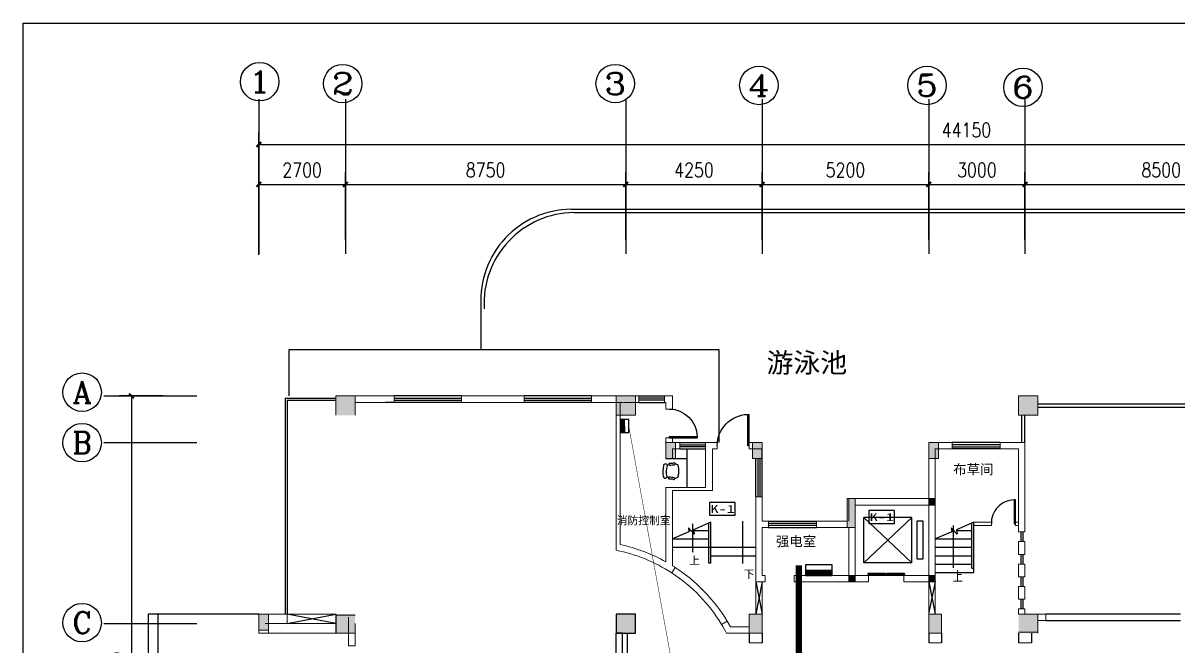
# Model space of a CAD drawing. Extents: x 1487452 to 1619693, y 165319 to 350168.
# Drawn here: x 1561972 to 1597996, y 330746 to 350168 of the extents above; entities that cross this region are included whole.
import ezdxf
from ezdxf.enums import TextEntityAlignment as Align

# ---------------------------------------------------------------- set-up
doc = ezdxf.new("R2010")
doc.units = 0
doc.header["$LTSCALE"] = 1000
doc.header["$MEASUREMENT"] = 0
doc.linetypes.add('DOTE', pattern=[2.42, 2, -0.2, 0.02, -0.2])
doc.layers.get('0').update_dxf_attribs({"linetype": 'CONTINUOUS'})
doc.layers.get('Defpoints').update_dxf_attribs({"linetype": 'CONTINUOUS'})
for name, color, linetype in [('2', 6, 'CONTINUOUS'), ('AXIS', 3, 'CONTINUOUS'), ('AXIS_TEXT', 7, 'CONTINUOUS'), ('Dim3', 30, 'CONTINUOUS'), ('DIME', 3, 'CONTINUOUS'), ('DOTE', 1, 'DOTE'), ('EQUIP', 3, 'CONTINUOUS'), ('FIT', 1, 'CONTINUOUS'), ('WALL', 4, 'CONTINUOUS')]:
    doc.layers.add(name, color=color, linetype=linetype)
doc.styles.add('_TCH_AXIS', font='COMPLEX', dxfattribs={"bigfont": 'GBCBIG'})
doc.styles.add('_TCH_DIM', font='SIMPLEX', dxfattribs={"bigfont": 'GBCBIG'})
doc.styles.add('DIM_FONT', font='SIMPLEX.shx', dxfattribs={"width": 0.8})
doc.styles.get("Standard").update_dxf_attribs({"font": 'GBENOR', "bigfont": 'GBCBIG'})
doc.styles.add('黑体', font='SIMHEI.TTF')
doc.dimstyles.new('DIMN150', dxfattribs={"dimscale": 1.5, "dimtxt": 300, "dimasz": 100, "dimexe": 250, "dimexo": 300, "dimgap": 150, "dimtad": 1, "dimdec": 0, "dimzin": 0, "dimdsep": 46, "dimtxsty": 'DIM_FONT', "dimblk": 'ARCHTICK', "dimcen": 0.09, "dimclrt": 7, "dimazin": 2, "dimtfac": 1, "dimtdec": 0, "dimtix": 1, "dimtmove": 2, "dimatfit": 3, "dimldrblk": 'ARCHTICK', "dimfxl": 1, "dimtolj": 1, "dimtzin": 0, "dimarcsym": 0})

# ---------------------------------------------------------------- blocks, each defined once
blk = doc.blocks.new('_ArchTick')
at = {"color": 0, "linetype": 'ByBlock', "const_width": 0.4}
blk.add_lwpolyline([(-0.5, -0.5), (0.5, 0.5)], dxfattribs=at)
blk = doc.blocks.new('*D118')
at = {"layer": 'AXIS', "color": 0, "linetype": 'Continuous', "lineweight": -2, "transparency": 16777216}
for p, q in [((1566344, 338540), (1564974, 338540)), ((1565349, 338540), (1565349, 321040)), ((1566344, 321040), (1564974, 321040))]:
    blk.add_line(p, q, dxfattribs=at)
at = {"layer": 'Defpoints', "color": 0, "linetype": 'Continuous', "transparency": 16777216}
for p in [(1566794, 338540), (1565349, 321040), (1566794, 321040)]:
    blk.add_point(p, dxfattribs=at)
at = {"layer": 'AXIS', "color": 0, "linetype": 'Continuous', "lineweight": -2, "transparency": 16777216, "xscale": 150, "yscale": 150, "zscale": 150}
for p, rotation in [((1565349, 338540), 90), ((1565349, 321040), 270)]:
    blk.add_blockref('_ArchTick', p, dxfattribs=dict(at, rotation=rotation))
at = {"layer": 'AXIS', "color": 2, "linetype": 'Continuous', "transparency": 16777216, "insert": (1564899, 329790), "char_height": 450, "attachment_point": 5, "rotation": 90, "style": 'DIM_FONT'}
blk.add_mtext('\\A1;17500', dxfattribs=at)
blk = doc.blocks.new('*D124')
at = {"layer": 'AXIS', "color": 0, "linetype": 'Continuous', "lineweight": -2, "transparency": 16777216}
for p, q in [((1569326, 343419), (1569326, 345512)), ((1572026, 343419), (1572026, 345512)), ((1569326, 345137), (1572026, 345137))]:
    blk.add_line(p, q, dxfattribs=at)
at = {"layer": 'Defpoints', "color": 0, "linetype": 'Continuous', "transparency": 16777216}
for p in [(1572026, 345137), (1569326, 342969), (1572026, 342969)]:
    blk.add_point(p, dxfattribs=at)
at = {"layer": 'AXIS', "color": 0, "linetype": 'Continuous', "lineweight": -2, "transparency": 16777216, "xscale": 150, "yscale": 150, "zscale": 150, "rotation": 180}
blk.add_blockref('_ArchTick', (1569326, 345137), dxfattribs=at)
at = {"layer": 'AXIS', "color": 0, "linetype": 'Continuous', "lineweight": -2, "transparency": 16777216, "xscale": 150, "yscale": 150, "zscale": 150}
blk.add_blockref('_ArchTick', (1572026, 345137), dxfattribs=at)
at = {"layer": 'AXIS', "color": 2, "linetype": 'Continuous', "transparency": 16777216, "insert": (1570676, 345587), "char_height": 450, "attachment_point": 5, "style": 'DIM_FONT'}
blk.add_mtext('\\A1;2700', dxfattribs=at)
blk = doc.blocks.new('*D125')
at = {"layer": 'AXIS', "color": 0, "linetype": 'Continuous', "lineweight": -2, "transparency": 16777216}
for p, q in [((1572026, 343419), (1572026, 345512)), ((1580776, 343419), (1580776, 345512)), ((1572026, 345137), (1580776, 345137))]:
    blk.add_line(p, q, dxfattribs=at)
at = {"layer": 'Defpoints', "color": 0, "linetype": 'Continuous', "transparency": 16777216}
for p in [(1580776, 345137), (1572026, 342969), (1580776, 342969)]:
    blk.add_point(p, dxfattribs=at)
at = {"layer": 'AXIS', "color": 0, "linetype": 'Continuous', "lineweight": -2, "transparency": 16777216, "xscale": 150, "yscale": 150, "zscale": 150, "rotation": 180}
blk.add_blockref('_ArchTick', (1572026, 345137), dxfattribs=at)
at = {"layer": 'AXIS', "color": 0, "linetype": 'Continuous', "lineweight": -2, "transparency": 16777216, "xscale": 150, "yscale": 150, "zscale": 150}
blk.add_blockref('_ArchTick', (1580776, 345137), dxfattribs=at)
at = {"layer": 'AXIS', "color": 2, "linetype": 'Continuous', "transparency": 16777216, "insert": (1576401, 345587), "char_height": 450, "attachment_point": 5, "style": 'DIM_FONT'}
blk.add_mtext('\\A1;8750', dxfattribs=at)
blk = doc.blocks.new('*D126')
at = {"layer": 'AXIS', "color": 0, "linetype": 'Continuous', "lineweight": -2, "transparency": 16777216}
for p, q in [((1580776, 343419), (1580776, 345512)), ((1585026, 343419), (1585026, 345512)), ((1580776, 345137), (1585026, 345137))]:
    blk.add_line(p, q, dxfattribs=at)
at = {"layer": 'Defpoints', "color": 0, "linetype": 'Continuous', "transparency": 16777216}
for p in [(1585026, 345137), (1580776, 342969), (1585026, 342969)]:
    blk.add_point(p, dxfattribs=at)
at = {"layer": 'AXIS', "color": 0, "linetype": 'Continuous', "lineweight": -2, "transparency": 16777216, "xscale": 150, "yscale": 150, "zscale": 150, "rotation": 180}
blk.add_blockref('_ArchTick', (1580776, 345137), dxfattribs=at)
at = {"layer": 'AXIS', "color": 0, "linetype": 'Continuous', "lineweight": -2, "transparency": 16777216, "xscale": 150, "yscale": 150, "zscale": 150}
blk.add_blockref('_ArchTick', (1585026, 345137), dxfattribs=at)
at = {"layer": 'AXIS', "color": 2, "linetype": 'Continuous', "transparency": 16777216, "insert": (1582901, 345587), "char_height": 450, "attachment_point": 5, "style": 'DIM_FONT'}
blk.add_mtext('\\A1;4250', dxfattribs=at)
blk = doc.blocks.new('*D127')
at = {"layer": 'AXIS', "color": 0, "linetype": 'Continuous', "lineweight": -2, "transparency": 16777216}
for p, q in [((1585026, 343419), (1585026, 345512)), ((1590226, 343419), (1590226, 345512)), ((1585026, 345137), (1590226, 345137))]:
    blk.add_line(p, q, dxfattribs=at)
at = {"layer": 'Defpoints', "color": 0, "linetype": 'Continuous', "transparency": 16777216}
for p in [(1590226, 345137), (1585026, 342969), (1590226, 342969)]:
    blk.add_point(p, dxfattribs=at)
at = {"layer": 'AXIS', "color": 0, "linetype": 'Continuous', "lineweight": -2, "transparency": 16777216, "xscale": 150, "yscale": 150, "zscale": 150, "rotation": 180}
blk.add_blockref('_ArchTick', (1585026, 345137), dxfattribs=at)
at = {"layer": 'AXIS', "color": 0, "linetype": 'Continuous', "lineweight": -2, "transparency": 16777216, "xscale": 150, "yscale": 150, "zscale": 150}
blk.add_blockref('_ArchTick', (1590226, 345137), dxfattribs=at)
at = {"layer": 'AXIS', "color": 2, "linetype": 'Continuous', "transparency": 16777216, "insert": (1587626, 345587), "char_height": 450, "attachment_point": 5, "style": 'DIM_FONT'}
blk.add_mtext('\\A1;5200', dxfattribs=at)
blk = doc.blocks.new('*D128')
at = {"layer": 'AXIS', "color": 0, "linetype": 'Continuous', "lineweight": -2, "transparency": 16777216}
for p, q in [((1590226, 343419), (1590226, 345512)), ((1593226, 343419), (1593226, 345512)), ((1590226, 345137), (1593226, 345137))]:
    blk.add_line(p, q, dxfattribs=at)
at = {"layer": 'Defpoints', "color": 0, "linetype": 'Continuous', "transparency": 16777216}
for p in [(1593226, 345137), (1590226, 342969), (1593226, 342969)]:
    blk.add_point(p, dxfattribs=at)
at = {"layer": 'AXIS', "color": 0, "linetype": 'Continuous', "lineweight": -2, "transparency": 16777216, "xscale": 150, "yscale": 150, "zscale": 150, "rotation": 180}
blk.add_blockref('_ArchTick', (1590226, 345137), dxfattribs=at)
at = {"layer": 'AXIS', "color": 0, "linetype": 'Continuous', "lineweight": -2, "transparency": 16777216, "xscale": 150, "yscale": 150, "zscale": 150}
blk.add_blockref('_ArchTick', (1593226, 345137), dxfattribs=at)
at = {"layer": 'AXIS', "color": 2, "linetype": 'Continuous', "transparency": 16777216, "insert": (1591726, 345587), "char_height": 450, "attachment_point": 5, "style": 'DIM_FONT'}
blk.add_mtext('\\A1;3000', dxfattribs=at)
blk = doc.blocks.new('*D129')
at = {"layer": 'AXIS', "color": 0, "linetype": 'Continuous', "lineweight": -2, "transparency": 16777216}
for p, q in [((1593226, 343419), (1593226, 345512)), ((1601726, 343419), (1601726, 345512)), ((1593226, 345137), (1601726, 345137))]:
    blk.add_line(p, q, dxfattribs=at)
at = {"layer": 'Defpoints', "color": 0, "linetype": 'Continuous', "transparency": 16777216}
for p in [(1601726, 345137), (1593226, 342969), (1601726, 342969)]:
    blk.add_point(p, dxfattribs=at)
at = {"layer": 'AXIS', "color": 0, "linetype": 'Continuous', "lineweight": -2, "transparency": 16777216, "xscale": 150, "yscale": 150, "zscale": 150, "rotation": 180}
blk.add_blockref('_ArchTick', (1593226, 345137), dxfattribs=at)
at = {"layer": 'AXIS', "color": 0, "linetype": 'Continuous', "lineweight": -2, "transparency": 16777216, "xscale": 150, "yscale": 150, "zscale": 150}
blk.add_blockref('_ArchTick', (1601726, 345137), dxfattribs=at)
at = {"layer": 'AXIS', "color": 2, "linetype": 'Continuous', "transparency": 16777216, "insert": (1597476, 345587), "char_height": 450, "attachment_point": 5, "style": 'DIM_FONT'}
blk.add_mtext('\\A1;8500', dxfattribs=at)
blk = doc.blocks.new('*D132')
at = {"layer": 'AXIS', "color": 0, "linetype": 'Continuous', "lineweight": -2, "transparency": 16777216}
for p, q in [((1569326, 342943), (1569326, 346756)), ((1613476, 342943), (1613476, 346756)), ((1569326, 346381), (1613476, 346381))]:
    blk.add_line(p, q, dxfattribs=at)
at = {"layer": 'Defpoints', "color": 0, "linetype": 'Continuous', "transparency": 16777216}
for p in [(1613476, 346381), (1569326, 342493), (1613476, 342493)]:
    blk.add_point(p, dxfattribs=at)
at = {"layer": 'AXIS', "color": 0, "linetype": 'Continuous', "lineweight": -2, "transparency": 16777216, "xscale": 150, "yscale": 150, "zscale": 150, "rotation": 180}
blk.add_blockref('_ArchTick', (1569326, 346381), dxfattribs=at)
at = {"layer": 'AXIS', "color": 0, "linetype": 'Continuous', "lineweight": -2, "transparency": 16777216, "xscale": 150, "yscale": 150, "zscale": 150}
blk.add_blockref('_ArchTick', (1613476, 346381), dxfattribs=at)
at = {"layer": 'AXIS', "color": 2, "linetype": 'Continuous', "transparency": 16777216, "insert": (1591401, 346831), "char_height": 450, "attachment_point": 5, "style": 'DIM_FONT'}
blk.add_mtext('\\A1;44150', dxfattribs=at)
blk = doc.blocks.new('ertdfg')
at = {"color": 250}
for p, q in [((542076, 176521), (542080, 176560)), ((542101, 176738), (542105, 176770))]:
    blk.add_line(p, q, dxfattribs=at)
for centre, radius, start, end in [((541662, 176726), 31.8, 130.6834, 198.9191), ((541044, 176605), 598, 357.3556, 10.6478), ((541662, 176708), 46.7, 87.06, 116.8897), ((541668, 176583), 27, 192.6557, 252.9484), ((541670, 176591), 35.1, 252.9484, 294.3839), ((541665, 176734), 20.5, 7.7953, 91.546), ((541754, 176780), 80, 96.3286, 178.1689), ((543510, 176816), 1837, 181.0296, 181.98), ((540986, 176614), 711, 357.6189, 9.9805), ((541671, 176580), 25, 303.0802, 10.0003), ((543510, 176816), 1837, 187.8575, 189.0543), ((541726, 176532), 30, 189.0543, 257.3532), ((541878, 176210), 663, 76.1574, 101.5689), ((542025, 176775), 80, 356.4274, 81.3977), ((542046, 176524), 30, 279.9864, 353.4616), ((542103, 176570), 25, 167.4852, 234.4052), ((542790, 176574), 711, 167.505, 179.8666), ((542105, 176581), 35.1, 243.1015, 284.5371), ((542116, 176724), 20.5, 85.9395, 169.6902), ((542107, 176574), 27, 284.5371, 344.8297), ((542118, 176698), 46.7, 60.5958, 90.4255), ((542731, 176568), 598, 166.8377, 180.1298), ((542119, 176716), 31.8, 338.5664, 46.8021), ((541725, 176452), 61.4, 145.4854, 256.2618), ((541731, 176448), 68.3, 113.2, 145.7741), ((541906, 177371), 998, 258.7301, 278.7601), ((541898, 177047), 574, 251.8531, 285.4865), ((542046, 176445), 61.4, 281.2236, 32.0001), ((542040, 176442), 68.3, 31.7114, 64.2854)]:
    blk.add_arc(centre, radius, start, end, dxfattribs=at)
blk = doc.blocks.new('*X24')
at = {"color": 0}
for p, q in [((-250, 33), (-183, 100)), ((-250, 68), (-218, 100)), ((-247, 0), (-147, 100)), ((-212, 0), (-112, 100)), ((-177, 0), (-77, 100)), ((-141, 0), (-41, 100)), ((-106, 0), (-6, 100)), ((-71, 0), (29, 100)), ((-35, 0), (65, 100)), ((0, 0), (100, 100)), ((35, 0), (135, 100)), ((71, 0), (171, 100)), ((106, 0), (206, 100)), ((141, 0), (241, 100)), ((177, 0), (250, 73)), ((212, 0), (250, 38)), ((247, 0), (250, 3))]:
    blk.add_line(p, q, dxfattribs=at)
blk = doc.blocks.new('_LINKPT1')
blk.add_line((0, 0), (0, 0))
blk = doc.blocks.new('M_Z1')
for p, q in [((-0.75, 0.6), (-0.75, 0)), ((0.75, 0.6), (-0.75, 0.6)), ((-0.75, 0.3), (0.75, 0.3)), ((-0.75, 0), (0.75, 0)), ((0.75, 0), (0.75, 0.6))]:
    blk.add_line(p, q)
at = {"const_width": 0.3}
blk.add_lwpolyline([(-0.75, 0.15), (0.75, 0.15)], dxfattribs=at)
at = {"xscale": 0.003, "yscale": 0.003, "zscale": 0.003}
blk.add_blockref('*X24', (0, 0), dxfattribs=at)
for p in [(-0.75, 0.3), (0, 0.6), (0, 0), (0.75, 0.3)]:
    blk.add_blockref('_LINKPT1', p)
at = {"width": 0.8, "flags": 9}
blk.add_attdef('A', (0, 0), '', height=0.00003, dxfattribs=at)
blk.add_attdef('A', (0, 0), '', height=0.00003, dxfattribs=at)
blk = doc.blocks.new('A$C3A87561D')
at = {"layer": 'EQUIP'}
for p, q in [((269, 400), (0, 400)), ((0, 400), (0, 0)), ((143, 0), (134, 400)), ((269, 0), (269, 400)), ((0, 0), (269, 0))]:
    blk.add_line(p, q, dxfattribs=at)
at = {"layer": 'EQUIP', "const_width": 134}
blk.add_lwpolyline([(202, 0), (202, 400)], dxfattribs=at)
at = {"layer": 'EQUIP', "xscale": 448.0338913681917, "yscale": 448.0338913681917, "zscale": 448.0338913681917, "rotation": 90}
for p in [(134, 400), (0, 64), (269, 64)]:
    blk.add_blockref('_LINKPT1', p, dxfattribs=at)
at = {"layer": 'EQUIP', "width": 0.8, "flags": 9}
blk.add_attdef('A', (269, 64), '', height=0.0134, rotation=90, dxfattribs=at)
blk.add_attdef('A', (269, 64), '', height=0.0134, rotation=90, dxfattribs=at)

msp = doc.modelspace()

# ---------------------------------------------------------------- hatches: boundary and pattern name
at = {"lineweight": 13}
for points in [[(1571726.2, 337939.8), (1572326.2, 337939.8), (1572326.2, 338539.8), (1571726.2, 338539.8)], [(1580476.2, 337939.8), (1581076.2, 337939.8), (1581076.2, 338539.8), (1580476.2, 338539.8)], [(1593026.2, 337939.8), (1593626.2, 337939.8), (1593626.2, 338539.8), (1593026.2, 338539.8)], [(1582026.2, 336589.8), (1582326.2, 336589.8), (1582326.2, 337089.8), (1582026.2, 337089.8)], [(1584726.2, 336589.8), (1585026.2, 336589.8), (1585026.2, 337089.8), (1584726.2, 337089.8)], [(1590226.2, 336589.8), (1590526.2, 336589.8), (1590526.2, 337089.8), (1590226.2, 337089.8)], [(1587676.2, 334439.8), (1587926.2, 334439.8), (1587926.2, 335339.8), (1587676.2, 335339.8)], [(1590226.2, 335139.8), (1590426.2, 335139.8), (1590426.2, 335339.8), (1590226.2, 335339.8)], [(1587726.2, 332739.8), (1587926.2, 332739.8), (1587926.2, 332939.8), (1587726.2, 332939.8)], [(1590226.2, 332739.8), (1590426.2, 332739.8), (1590426.2, 332939.8), (1590226.2, 332939.8)], [(1569326.2, 331239.8), (1569626.2, 331239.8), (1569626.2, 331739.8), (1569326.2, 331739.8)], [(1571726.2, 331139.8), (1572326.2, 331139.8), (1572326.2, 331739.8), (1571726.2, 331739.8)], [(1584626.2, 331139.8), (1585026.2, 331139.8), (1585026.2, 331739.8), (1584626.2, 331739.8)], [(1590226.2, 331139.8), (1590626.2, 331139.8), (1590626.2, 331739.8), (1590226.2, 331739.8)], [(1593026.2, 331139.8), (1593626.2, 331139.8), (1593626.2, 331739.8), (1593026.2, 331739.8)]]:
    msp.add_hatch(color=256, dxfattribs=at).paths.add_polyline_path(points)
at = {"layer": 'Dim3', "ltscale": 0.4}
msp.add_hatch(color=7, dxfattribs=at).paths.add_polyline_path([(1580476.2, 331139.8), (1581076.2, 331139.8), (1581076.2, 331739.8), (1580476.2, 331739.8)])

# ---------------------------------------------------------------- linework, layer by layer
at = {"lineweight": 13}
for p, q in [((1572326.2, 338539.8), (1571726.2, 338539.8)), ((1571726.2, 338539.8), (1571726.2, 337939.8)), ((1572326.2, 337939.8), (1572326.2, 338539.8)), ((1572326.2, 338539.8), (1572326.2, 338339.8)), ((1573551.2, 338539.8), (1572326.2, 338539.8)), ((1573551.2, 338339.8), (1572326.2, 338339.8)), ((1573551.2, 338339.8), (1573551.2, 338539.8)), ((1575651.2, 338539.8), (1575651.2, 338339.8)), ((1575651.2, 338539.8), (1577601.2, 338539.8)), ((1575651.2, 338339.8), (1577601.2, 338339.8)), ((1577601.2, 338339.8), (1577601.2, 338539.8)), ((1579701.2, 338539.8), (1579701.2, 338339.8)), ((1580476.2, 338539.8), (1579701.2, 338539.8)), ((1579701.2, 338339.8), (1580476.2, 338339.8)), ((1580476.2, 338539.8), (1580476.2, 338539.8)), ((1581076.2, 338539.8), (1580476.2, 338539.8)), ((1580476.2, 338539.8), (1580476.2, 337939.8)), ((1580476.2, 338539.8), (1580476.2, 333729)), ((1580476.2, 338539.8), (1580476.2, 338339.8)), ((1580676.2, 338339.8), (1580476.2, 338339.8)), ((1580596.2, 338339.8), (1580596.2, 333908.2)), ((1580706.2, 338339.8), (1581081.9, 338339.8)), ((1581076.2, 337939.8), (1581076.2, 338539.8)), ((1581176.2, 338539.8), (1581076.2, 338539.8)), ((1581176.2, 338339.8), (1581081.9, 338339.8)), ((1581176.2, 338339.8), (1581176.2, 338539.8)), ((1582226.2, 338539.8), (1581976.2, 338539.8)), ((1581976.2, 338339.8), (1581976.2, 338539.8)), ((1581976.2, 338339.8), (1582026.2, 338339.8)), ((1582026.2, 338339.8), (1582026.2, 338131.1)), ((1582226.2, 338539.8), (1582226.2, 338125.3)), ((1593626.2, 338539.8), (1593026.2, 338539.8)), ((1593026.2, 338539.8), (1593026.2, 337939.8)), ((1593626.2, 337939.8), (1593626.2, 338539.8)), ((1580476.2, 337939.8), (1581076.2, 337939.8)), ((1582226.2, 338131.1), (1582026.2, 338131.1)), ((1593026.2, 337939.8), (1593626.2, 337939.8)), ((1582226.2, 337231.1), (1582026.2, 337231.1)), ((1582026.2, 337231.1), (1582026.2, 336989.8)), ((1582226.2, 337231.1), (1582226.2, 337089.8)), ((1582326.2, 337089.8), (1582026.2, 337089.8)), ((1582026.2, 337089.8), (1582026.2, 336589.8)), ((1582459.2, 337089.8), (1582226.2, 337089.8)), ((1582226.2, 336889.8), (1582226.2, 336589.8)), ((1582226.2, 336889.8), (1582459.2, 336889.8)), ((1582326.2, 336589.8), (1582326.2, 337089.8)), ((1582459.2, 336889.8), (1582459.2, 337089.8)), ((1583259.2, 335689.8), (1583259.2, 337089.8)), ((1583475.9, 337089.8), (1583259.2, 337089.8)), ((1583475.9, 337089.8), (1583625.9, 337089.8)), ((1583475.9, 336889.8), (1583475.9, 335589.8)), ((1583625.9, 336889.8), (1583475.9, 336889.8)), ((1583625.9, 336889.8), (1583625.9, 337089.8)), ((1585026.2, 337089.8), (1584625.9, 337089.8)), ((1584625.9, 337089.8), (1584625.9, 336889.8)), ((1584625.9, 336889.8), (1584826.2, 336889.8)), ((1585026.2, 337089.8), (1584726.2, 337089.8)), ((1584726.2, 337089.8), (1584726.2, 336589.8)), ((1584826.2, 336889.8), (1585026.2, 336889.8)), ((1585026.2, 336889.8), (1585026.2, 337089.8)), ((1585026.2, 336589.8), (1585026.2, 337089.8)), ((1590226.2, 335339.8), (1590226.2, 337089.8)), ((1590956.2, 337089.8), (1590226.2, 337089.8)), ((1590526.2, 337089.8), (1590226.2, 337089.8)), ((1590226.2, 337089.8), (1590226.2, 336589.8)), ((1590426.2, 335239.8), (1590426.2, 336889.8)), ((1590426.2, 336889.8), (1590956.2, 336889.8)), ((1590526.2, 336589.8), (1590526.2, 337089.8)), ((1590956.2, 336889.8), (1590956.2, 337089.8)), ((1593226.2, 337089.8), (1592456.2, 337089.8)), ((1592456.2, 337089.8), (1592456.2, 336889.8)), ((1592456.2, 336889.8), (1593026.2, 336889.8)), ((1593026.2, 334299.8), (1593026.2, 336889.8)), ((1593226.2, 337089.8), (1593226.2, 334299.8)), ((1584726.2, 336589.8), (1585026.2, 336589.8)), ((1590226.2, 336589.8), (1590526.2, 336589.8)), ((1582026.2, 335700), (1582026.2, 333365.4)), ((1582026.2, 335689.8), (1583259.2, 335689.8)), ((1582226.2, 335589.8), (1582226.2, 333247.3)), ((1582226.2, 335589.8), (1583475.9, 335589.8)), ((1585026.2, 335389.8), (1584826.2, 335389.8)), ((1584826.2, 335389.8), (1584826.2, 334539.8)), ((1585026.2, 334639.8), (1585026.2, 335389.8)), ((1587926.2, 335339.8), (1587676.2, 335339.8)), ((1587676.2, 335339.8), (1587676.2, 334439.8)), ((1587726.2, 334639.8), (1587726.2, 335339.8)), ((1587726.2, 335339.8), (1590226.2, 335339.8)), ((1587926.2, 334439.8), (1587926.2, 335339.8)), ((1587926.2, 334539.8), (1587926.2, 335139.8)), ((1587926.2, 335139.8), (1590226.2, 335139.8)), ((1590426.2, 335339.8), (1590226.2, 335339.8)), ((1590226.2, 335339.8), (1590226.2, 335139.8)), ((1590226.2, 332939.8), (1590226.2, 335139.8)), ((1590226.2, 335139.8), (1590426.2, 335139.8)), ((1590426.2, 335139.8), (1590426.2, 335339.8)), ((1590426.2, 332839.8), (1590426.2, 335239.8)), ((1584826.2, 331739.8), (1584826.2, 334539.8)), ((1585226.2, 334639.8), (1585026.2, 334639.8)), ((1585026.2, 332939.7), (1585026.2, 334439.8)), ((1585026.2, 334439.8), (1585226.2, 334439.8)), ((1585226.2, 334439.8), (1585226.2, 334639.8)), ((1586726.2, 334639.8), (1586726.2, 334439.8)), ((1586726.2, 334639.8), (1587676.2, 334639.8)), ((1586726.2, 334439.8), (1587726.2, 334439.8)), ((1587676.2, 334439.8), (1587926.2, 334439.8)), ((1587726.2, 332939.8), (1587726.2, 334439.8)), ((1587926.2, 332939.8), (1587926.2, 334539.8)), ((1591626.2, 334599.8), (1592176.2, 334599.8)), ((1591626.2, 334499.8), (1592176.2, 334499.8)), ((1592176.2, 334599.8), (1592176.2, 334499.8)), ((1592926.2, 334599.8), (1592926.2, 334499.8)), ((1592926.2, 334599.8), (1593026.2, 334599.8)), ((1592926.2, 334499.8), (1593026.2, 334499.8)), ((1590426.2, 333039.8), (1590426.2, 334079.8)), ((1593026.2, 334299.8), (1593226.2, 334299.8)), ((1593026.2, 333999.8), (1593026.2, 333599.8)), ((1593026.2, 333999.8), (1593226.2, 333999.8)), ((1593226.2, 333599.8), (1593226.2, 333999.8)), ((1593026.2, 333599.8), (1593226.2, 333599.8)), ((1593026.2, 333299.8), (1593226.2, 333299.8)), ((1593026.2, 333299.8), (1593026.2, 332899.8)), ((1593226.2, 332899.8), (1593226.2, 333299.8)), ((1582310.6, 333193.8), (1582205.1, 333023.8)), ((1585126.2, 332939.7), (1585026.2, 332939.7)), ((1585126.2, 332939.7), (1585126.2, 332739.7)), ((1586026.2, 332939.8), (1587726.2, 332939.8)), ((1586026.2, 332939.8), (1586026.2, 332739.8)), ((1587926.2, 332939.8), (1587726.2, 332939.8)), ((1587726.2, 332939.8), (1587726.2, 332739.8)), ((1588346.2, 332939.8), (1587926.2, 332939.8)), ((1587926.2, 332739.8), (1587926.2, 332939.8)), ((1588346.2, 332739.8), (1588346.2, 332939.8)), ((1590226.2, 332939.8), (1589446.2, 332939.8)), ((1589446.2, 332939.8), (1589446.2, 332739.8)), ((1590426.2, 332939.8), (1590226.2, 332939.8)), ((1590226.2, 332939.8), (1590226.2, 332739.8)), ((1590426.2, 332739.8), (1590426.2, 332939.8)), ((1593026.2, 332899.8), (1593226.2, 332899.8)), ((1585026.2, 332739.8), (1584826.2, 332739.8)), ((1585026.2, 331739.8), (1585026.2, 332739.8)), ((1585026.2, 332739.8), (1585126.2, 332739.8)), ((1586026.2, 332739.8), (1587726.2, 332739.8)), ((1587726.2, 332739.8), (1587926.2, 332739.8)), ((1587826.2, 332739.8), (1588346.2, 332739.8)), ((1589446.2, 332739.8), (1590226.2, 332739.8)), ((1590226.2, 331539.8), (1590226.2, 332739.8)), ((1590226.2, 332739.8), (1590426.2, 332739.8)), ((1590426.2, 331739.8), (1590426.2, 332839.8)), ((1593026.2, 332599.8), (1593226.2, 332599.8)), ((1593026.2, 332599.8), (1593026.2, 332199.8)), ((1593226.2, 332199.8), (1593226.2, 332599.8)), ((1593026.2, 332199.8), (1593226.2, 332199.8)), ((1593026.2, 331899.8), (1593226.2, 331899.8)), ((1593026.2, 331899.8), (1593026.2, 331739.8)), ((1593226.2, 331739.8), (1593226.2, 331899.8)), ((1569326.2, 331739.8), (1570076.2, 331739.8)), ((1569626.2, 331739.8), (1569326.2, 331739.8)), ((1569326.2, 331739.8), (1569326.2, 331239.8)), ((1569526.2, 331439.8), (1571726.2, 331439.8)), ((1569626.2, 331239.8), (1569626.2, 331739.8)), ((1570206.2, 331739.8), (1569626.2, 331739.8)), ((1570206.2, 331739.8), (1571726.2, 331739.8)), ((1570206.2, 331739.8), (1570206.2, 331439.8)), ((1572328.5, 331705.9), (1571728.5, 331705.9)), ((1572126.2, 331639.8), (1572126.2, 330746.1)), ((1572326.2, 330746.1), (1572326.2, 331439.8)), ((1583936, 331513.2), (1583760.7, 331416.7)), ((1583936, 331513.2), (1584035.8, 331339.8)), ((1585026.2, 331739.8), (1584626.2, 331739.8)), ((1584626.2, 331739.8), (1584626.2, 331139.8)), ((1585026.2, 331139.8), (1585026.2, 331739.8)), ((1590626.2, 331739.8), (1590226.2, 331739.8)), ((1590226.2, 331739.8), (1590226.2, 331139.8)), ((1590626.2, 331139.8), (1590626.2, 331739.8)), ((1593626.2, 331739.8), (1593026.2, 331739.8)), ((1593626.2, 331139.8), (1593626.2, 331739.8)), ((1593876.2, 331739.8), (1593626.2, 331739.8)), ((1593626.2, 331539.8), (1593876.2, 331539.8)), ((1593876.2, 331539.8), (1593876.2, 331739.8)), ((1569326.2, 331239.8), (1569626.2, 331239.8)), ((1569326.2, 331239.8), (1569326.2, 331139.8)), ((1571726.2, 331139.8), (1569326.2, 331139.8)), ((1569626.2, 331239.8), (1569626.2, 331139.8)), ((1571726.2, 331139.8), (1572326.2, 331139.8)), ((1583916, 331139.8), (1584626.2, 331139.8)), ((1584035.8, 331339.8), (1584626.2, 331339.8)), ((1584626.2, 331139.8), (1585026.2, 331139.8)), ((1590226.2, 331139.8), (1590626.2, 331139.8)), ((1593026.2, 331177), (1593626.2, 331177)), ((1572126.2, 330746.1), (1572326.2, 330746.1)), ((1584626.2, 330839.8), (1585026.2, 330839.8)), ((1590226.2, 330839.8), (1590626.2, 330839.8)), ((1593026.2, 330839.8), (1593426.2, 330839.8))]:
    msp.add_line(p, q, dxfattribs=at)
at = {"color": 7}
msp.add_lwpolyline([(1561972.5, 309763.5), (1561972.5, 350167.6), (1619692.7, 350167.6)], dxfattribs=at)
at = {"lineweight": 13}
for radius, start, end in [(4987.7, 57.02216, 78.59907), (5187.7, 60.73614, 77.69098), (5187.7, 57.06645, 58.17098), (4987.7, 27.46051, 31.10846)]:
    msp.add_arc((1579490.3, 328839.8), radius, start, end, dxfattribs=at)
at = {"color": 251, "lineweight": 13}
for radius, start, end in [(4987.7, 31.10846, 57.02216), (5187.7, 31.01982, 57.06645)]:
    msp.add_arc((1579490.3, 328839.8), radius, start, end, dxfattribs=at)
at = {"layer": '2', "color": 251, "ltscale": 600}
for p, q in [((1570146.2, 338469.8), (1570146.2, 331739.8)), ((1570146.2, 338469.8), (1571726.2, 338469.8)), ((1570206.2, 338409.8), (1570206.2, 331739.8)), ((1570206.2, 338409.8), (1571726.2, 338409.8)), ((1571726.2, 331739.8), (1571726.2, 331139.8))]:
    msp.add_line(p, q, dxfattribs=at)
at = {"layer": 'AXIS', "linetype": 'Continuous'}
for p, q in [((1569326.2, 347790.5), (1569326.2, 342968.6)), ((1572026.2, 347790.5), (1572026.2, 342968.6)), ((1580776.2, 347790.5), (1580776.2, 342968.6)), ((1585026.2, 347790.5), (1585026.2, 342968.6)), ((1590226.2, 347790.5), (1590226.2, 342968.6)), ((1593226.2, 347790.5), (1593226.2, 342968.6)), ((1564495.2, 338539.8), (1567388.4, 338539.8)), ((1564495.2, 337089.8), (1567388.4, 337089.8)), ((1564495.2, 331439.8), (1567388.4, 331439.8))]:
    msp.add_line(p, q, dxfattribs=at)
for centre in [(1569352.2, 348339.6), (1571943.9, 348281.4), (1580443.9, 348281.4), (1584924.9, 348223.4), (1590170.6, 348223.4), (1593165, 348165.3), (1563813.9, 338656.5), (1563813.9, 337083), (1563813.9, 331469.5)]:
    msp.add_circle(centre, 600, dxfattribs=at)
at = {"layer": 'Dim3', "color": 251, "ltscale": 0.4}
for p, q in [((1579054.7, 344361.9), (1604422.2, 344361.9)), ((1579154.7, 344261.9), (1604522.2, 344261.9)), ((1576255.1, 341360.3), (1576255.1, 339989.8)), ((1570276.2, 338539.8), (1570276.2, 339989.8)), ((1570276.2, 339989.8), (1583676.2, 339989.8)), ((1583676.2, 339989.8), (1583676.2, 337089.8)), ((1573512.3, 338339.8), (1573279.8, 338339.8)), ((1575651.2, 338539.8), (1573551.2, 338539.8)), ((1575651.2, 338339.8), (1573551.2, 338339.8)), ((1579701.2, 338539.8), (1577601.2, 338539.8)), ((1579701.2, 338339.8), (1577601.2, 338339.8)), ((1581176.2, 338539.8), (1581976.2, 338539.8)), ((1581176.2, 338339.8), (1581976.2, 338339.8)), ((1593626.2, 338289.8), (1601226.2, 338289.8)), ((1593126.2, 337089.8), (1593126.2, 337939.8)), ((1593226.2, 337089.8), (1593226.2, 337939.8)), ((1593626.2, 338189.8), (1601226.2, 338189.8)), ((1582125.8, 337276.1), (1582125.8, 337231.1)), ((1582459.2, 337089.8), (1583259.2, 337089.8)), ((1582459.2, 336889.8), (1583259.2, 336889.8)), ((1582675.9, 336889.8), (1582675.9, 335689.8)), ((1585026.2, 335389.8), (1585026.2, 336889.8)), ((1592456.2, 337089.8), (1590956.2, 337089.8)), ((1592456.2, 336889.8), (1590956.2, 336889.8)), ((1582026.2, 336589.8), (1582326.2, 336589.8)), ((1582326.2, 336589.8), (1582675.9, 336589.8)), ((1584826.2, 335389.8), (1584826.2, 336589.8)), ((1588201.2, 333339.8), (1588201.2, 334750.8)), ((1589701.2, 333339.8), (1588201.2, 334750.8)), ((1588201.2, 333339.8), (1589701.2, 334750.8)), ((1589701.2, 334750.8), (1588201.2, 334750.8)), ((1589701.2, 333339.8), (1589701.2, 334750.8)), ((1582743.7, 334304.1), (1582226.2, 334079.8)), ((1582725.2, 334429.4), (1582743.7, 334304.1)), ((1582910.1, 334234), (1582725.2, 334429.4)), ((1582738.4, 334339.8), (1582810, 334339.8)), ((1582868.2, 334250.9), (1582868.2, 334550.9)), ((1583426.2, 334599.8), (1582890.3, 334367.6)), ((1582890.3, 334367.6), (1582910.1, 334234)), ((1582894.4, 334339.8), (1583366.2, 334339.8)), ((1583366.2, 333330.8), (1583366.2, 334573.8)), ((1583426.2, 333330.8), (1583426.2, 334599.8)), ((1584425.6, 334330.9), (1584425.6, 334630.9)), ((1584425.6, 333312.1), (1584425.6, 334330.9)), ((1585226.2, 334639.8), (1586726.2, 334639.8)), ((1585226.2, 334439.8), (1586726.2, 334439.8)), ((1589858.6, 334643.9), (1590043.8, 334643.9)), ((1589858.6, 333453.6), (1589858.6, 334643.9)), ((1590043.8, 334643.9), (1590043.8, 333453.6)), ((1590943.7, 334304.1), (1590426.2, 334079.8)), ((1591110.1, 334234), (1590925.2, 334429.4)), ((1590925.2, 334429.4), (1590943.7, 334304.1)), ((1590938.4, 334339.8), (1591010, 334339.8)), ((1590997.5, 334197.6), (1590997.5, 334497.6)), ((1591626.2, 334599.8), (1591090.3, 334367.6)), ((1591090.3, 334367.6), (1591110.1, 334234)), ((1591094.4, 334339.8), (1591566.2, 334339.8)), ((1591566.2, 333169.8), (1591566.2, 334573.8)), ((1591626.2, 333169.8), (1591626.2, 334599.8)), ((1591626.2, 333169.8), (1591626.2, 334599.8)), ((1582226.2, 334079.8), (1583366.2, 334079.8)), ((1582868.2, 333672.8), (1582868.2, 334250.9)), ((1590426.2, 334079.8), (1591566.2, 334079.8)), ((1590997.5, 333178.8), (1590997.5, 334197.6)), ((1582226.2, 333819.8), (1583426.2, 333819.8)), ((1583426.2, 333819.8), (1584826.2, 333819.8)), ((1590426.2, 333819.8), (1591566.2, 333819.8)), ((1583426.2, 333330.8), (1583366.2, 333330.8)), ((1583426.2, 333559.8), (1584826.2, 333559.8)), ((1589701.2, 333339.8), (1588201.2, 333339.8)), ((1590043.8, 333453.6), (1589858.6, 333453.6)), ((1590426.2, 333559.8), (1591566.2, 333559.8)), ((1590426.2, 333299.8), (1591566.2, 333299.8)), ((1588327.8, 333006.4), (1588327.8, 332973.1)), ((1588877.8, 333006.4), (1588327.8, 333006.4)), ((1588877.8, 332973.1), (1588327.8, 332973.1)), ((1589446.2, 332939.8), (1588346.2, 332939.8)), ((1588877.8, 333006.4), (1588877.8, 332973.1)), ((1589464.5, 333006.4), (1588914.5, 333006.4)), ((1588914.5, 333006.4), (1588914.5, 332973.1)), ((1589464.5, 332973.1), (1588914.5, 332973.1)), ((1589464.5, 333006.4), (1589464.5, 332973.1)), ((1590426.2, 333039.8), (1591626.2, 333039.8)), ((1591566.2, 333169.8), (1591626.2, 333169.8)), ((1591626.2, 333039.8), (1591626.2, 333169.8)), ((1569326.2, 331739.8), (1565876.2, 331739.8)), ((1565876.2, 331739.8), (1565876.2, 326139.8)), ((1566176.2, 331739.8), (1566176.2, 326139.8)), ((1598076.2, 331739.8), (1593876.2, 331739.8)), ((1593876.2, 331539.8), (1598076.2, 331539.8)), ((1580825.7, 326859.8), (1580825.7, 331139.8))]:
    msp.add_line(p, q, dxfattribs=at)
at = {"layer": 'Dim3', "color": 251, "ltscale": 0.4, "extrusion": (0, 0, -1)}
for p, q in [((1584575.9, 337964.8), (1584625.9, 337964.8)), ((1584575.9, 336989.8), (1584575.9, 337964.8)), ((1584625.9, 336989.8), (1584625.9, 337964.8)), ((1582125.8, 337276.1), (1583003.3, 337276.1)), ((1582125.8, 337231.1), (1583003.3, 337231.1)), ((1583003.3, 337276.1), (1583003.3, 337231.1)), ((1584625.9, 336989.8), (1584575.9, 336989.8))]:
    msp.add_line(p, q, dxfattribs=at)
at = {"layer": 'Dim3', "color": 250, "ltscale": 0.4}
for p, q in [((1582459.2, 337019.8), (1583259.2, 337019.8)), ((1582459.2, 336959.8), (1583259.2, 336959.8)), ((1590956.2, 337023.1), (1592456.2, 337023.1)), ((1590956.2, 336956.4), (1592456.2, 336956.4)), ((1584892.8, 336589.8), (1584892.8, 335389.8)), ((1584959.5, 336589.8), (1584959.5, 335389.8)), ((1585226.2, 334572.8), (1586726.2, 334572.8)), ((1585226.2, 334506.8), (1586726.2, 334506.8)), ((1593096.2, 334299.8), (1593096.2, 333999.8)), ((1593156.2, 334299.8), (1593156.2, 333999.8)), ((1593096.2, 333599.8), (1593096.2, 333299.8)), ((1593156.2, 333599.8), (1593156.2, 333299.8)), ((1593096.2, 332899.8), (1593096.2, 332599.8)), ((1593156.2, 332899.8), (1593156.2, 332599.8)), ((1593096.2, 332199.8), (1593096.2, 331899.8)), ((1593156.2, 332199.8), (1593156.2, 331899.8))]:
    msp.add_line(p, q, dxfattribs=at)
at = {"layer": 'Dim3', "color": 0, "ltscale": 0.4}
msp.add_line((1582226.2, 333739.8), (1582226.2, 333711.8), dxfattribs=at)
at = {"layer": 'Dim3', "color": 7, "ltscale": 0.4}
for p, q in [((1581076.2, 331739.8), (1580476.2, 331739.8)), ((1580476.2, 331739.8), (1580476.2, 331139.8)), ((1581076.2, 331139.8), (1581076.2, 331739.8)), ((1580476.2, 331139.8), (1581076.2, 331139.8)), ((1580476.2, 326859.8), (1580476.2, 331139.8)), ((1580675.7, 331139.8), (1580476.2, 331139.8)), ((1580675.7, 326859.8), (1580675.7, 331139.8))]:
    msp.add_line(p, q, dxfattribs=at)
at = {"layer": 'Dim3', "color": 2, "ltscale": 0.4}
for points in [[(1584185.4, 335220.9), (1583385.4, 335220.9), (1583385.4, 334820.9), (1584185.4, 334820.9)], [(1589151.6, 334964.3), (1588351.6, 334964.3), (1588351.6, 334564.3), (1589151.6, 334564.3)]]:
    msp.add_lwpolyline(points, close=True, dxfattribs=at)
at = {"layer": 'Dim3', "color": 251, "ltscale": 0.4}
msp.add_lwpolyline([(1592886.2, 334549.8), (1592926.2, 334549.8), (1592926.2, 335299.8), (1592886.2, 335299.8)], close=True, dxfattribs=at)
for centre, radius, start, end in [((1579085.2, 341525.8), 2835, 90.61707, 183.34732), ((1579185.2, 341425.8), 2835, 90.61707, 183.34732), ((1592900.9, 334574.8), 725.1, 91.16301, 181.9757)]:
    msp.add_arc(centre, radius, start, end, dxfattribs=at)
at = {"layer": 'Dim3', "color": 250, "ltscale": 0.4, "extrusion": (0, 0, -1)}
for centre, radius, start, end in [((-1582125.8, 337253.6), 877.5, 90, 178.53072), ((-1584600.9, 336989.8), 975, 0, 88.53072)]:
    msp.add_arc(centre, radius, start, end, dxfattribs=at)
at = {"layer": 'DIME', "color": 250, "ltscale": 0.4}
for p, q in [((1573551.2, 338473.1), (1575651.2, 338473.1)), ((1573551.2, 338406.4), (1575651.2, 338406.4)), ((1577601.2, 338473.1), (1579701.2, 338473.1)), ((1577601.2, 338406.4), (1579701.2, 338406.4)), ((1581976.2, 338469.8), (1581176.2, 338469.8)), ((1581976.2, 338409.8), (1581176.2, 338409.8)), ((1584826.2, 332739.8), (1585026.2, 331739.8)), ((1585026.2, 332739.8), (1584826.2, 331739.8)), ((1590226.2, 332739.8), (1590426.2, 331739.8)), ((1590426.2, 332739.8), (1590226.2, 331785.8)), ((1570206.2, 331439.8), (1571726.2, 331739.8)), ((1571726.2, 331439.8), (1570206.2, 331739.8))]:
    msp.add_line(p, q, dxfattribs=at)
at = {"layer": 'DIME', "color": 0, "ltscale": 0.4}
for p, q in [((1584626.2, 331139.8), (1584626.2, 330839.8)), ((1585026.2, 331139.8), (1585026.2, 330839.8)), ((1590226.2, 331139.8), (1590226.2, 330839.8)), ((1590626.2, 331139.8), (1590626.2, 330839.8)), ((1593026.2, 331139.8), (1593026.2, 330839.8)), ((1593426.2, 331139.8), (1593426.2, 330839.8))]:
    msp.add_line(p, q, dxfattribs=at)
at = {"layer": 'DIME', "color": 4, "ltscale": 0.4, "const_width": 200}
msp.add_lwpolyline([(1611280.8, 325392.1), (1597050.1, 325392.1), (1597050.1, 329589.5), (1586173.7, 329589.5), (1586173.7, 333261.3)], dxfattribs=at)
at = {"layer": 'DOTE', "const_width": 15}
msp.add_lwpolyline([(1580865.1, 337601.1), (1582323.9, 329589.5)], dxfattribs=at)

# ---------------------------------------------------------------- block references
at = {"layer": 'DIME', "color": 4, "rotation": 270}
msp.add_blockref('ertdfg', (1405557.9, 878083.1), dxfattribs=at)
at = {"layer": 'EQUIP', "xscale": 560.0423642084933, "yscale": 560.0423642119858, "zscale": 560.0423642102973}
msp.add_blockref('M_Z1', (1586795.3, 332938.1), dxfattribs=at)
at = {"layer": 'FIT', "color": 1, "ltscale": 0.4, "rotation": 180}
msp.add_blockref('A$C3A87561D', (1580865.1, 337801.1), dxfattribs=at)

# ---------------------------------------------------------------- texts
at = {"lineweight": 13, "style": '_TCH_DIM'}
msp.add_text('上', height=357.4, dxfattribs=at).set_placement((1590978.3, 332728.8))
at = {"layer": 'AXIS_TEXT', "color": 2, "linetype": 'Continuous', "style": '_TCH_AXIS'}
for s, width, p, p2 in [('1', 2.333333, (1569012.8, 348000.2), (1569691.6, 348000.2)), ('2', 1.5, (1571604.4, 347942), (1572283.3, 347942)), ('3', 1.5, (1580104.4, 347942), (1580783.3, 347942)), ('4', 1.3125, (1584585.5, 347884), (1585264.3, 347884)), ('5', 1.5, (1589831.2, 347884), (1590510.1, 347884)), ('6', 1.5, (1592825.6, 347825.9), (1593504.4, 347825.9))]:
    msp.add_text(s, height=678.8, dxfattribs=dict(at, width=width)).set_placement(p, p2, align=Align.FIT)
for tag, width, p, p2 in [('A', 1.031197, (1563513.9, 338320.5), (1564113.9, 338320.5)), ('B', 1.091856, (1563513.9, 336747), (1564113.9, 336747)), ('C', 1.237437, (1563513.9, 331133.5), (1564113.9, 331133.5))]:
    msp.add_attdef(tag, text='', height=678.8, dxfattribs=dict(at, width=width)).set_placement(p, p2, align=Align.FIT)
at = {"layer": 'Dim3', "color": 2, "ltscale": 0.4, "style": '黑体'}
for s, height, p in [('游泳池', 614.4, (1585164.3, 339577.4)), ('消防控制室', 245.76, (1580493.1, 334657)), ('强电室', 307.2, (1585455.3, 334008.4))]:
    msp.add_text(s, height=height, dxfattribs=at).set_placement(p, align=Align.MIDDLE_LEFT)
for s, p in [('上', (1582749, 333287)), ('下', (1584449.6, 332862.1))]:
    msp.add_text(s, height=245.8, dxfattribs=at).set_placement(p)
at = {"layer": 'Dim3', "color": 2, "ltscale": 0.4, "style": '黑体', "width": 1.428998, "flags": 8}
for p, p2 in [((1583412.8, 334894.7), (1584174.7, 334894.7)), ((1588379, 334638.1), (1589140.9, 334638.1))]:
    msp.add_attdef('K-1', text='K-1', height=245.76, dxfattribs=at).set_placement(p, p2, align=Align.FIT)
at = {"layer": 'WALL', "color": 2, "linetype": 'Continuous', "style": '黑体'}
msp.add_text('布草间', height=307.2, dxfattribs=at).set_placement((1590984.7, 336250.6), align=Align.MIDDLE_LEFT)

# ---------------------------------------------------------------- dimensions: what is measured, and where the dimension line sits
at = {"layer": 'AXIS', "linetype": 'Continuous'}
for base, p1, p2, picture, middle in [((1613476.2, 346381.5), (1569326.2, 342493.2), (1613476.2, 342493.2), '*D132', (1591401.2, 346831.5)), ((1572026.2, 345136.9), (1569326.2, 342968.6), (1572026.2, 342968.6), '*D124', (1570676.2, 345586.9)), ((1580776.2, 345136.9), (1572026.2, 342968.6), (1580776.2, 342968.6), '*D125', (1576401.2, 345586.9)), ((1585026.2, 345136.9), (1580776.2, 342968.6), (1585026.2, 342968.6), '*D126', (1582901.2, 345586.9)), ((1590226.2, 345136.9), (1585026.2, 342968.6), (1590226.2, 342968.6), '*D127', (1587626.2, 345586.9)), ((1593226.2, 345136.9), (1590226.2, 342968.6), (1593226.2, 342968.6), '*D128', (1591726.2, 345586.9)), ((1601726.2, 345136.9), (1593226.2, 342968.6), (1601726.2, 342968.6), '*D129', (1597476.2, 345586.9))]:
    dim = msp.add_linear_dim(base=base, p1=p1, p2=p2, dimstyle='DIMN150', override={"dimclrt": 2}, dxfattribs=at)
    dim.commit()
    dim.dimension.update_dxf_attribs({"geometry": picture, "text_midpoint": middle})
dim = msp.add_linear_dim(base=(1565348.8, 321039.8), p1=(1566794.3, 338539.8), p2=(1566794.3, 321039.8), angle=90, dimstyle='DIMN150', override={"dimclrt": 2}, dxfattribs=at)
dim.commit()
dim.dimension.update_dxf_attribs({"geometry": '*D118', "text_midpoint": (1564898.8, 329789.8)})

doc.saveas('drawing.dxf')
